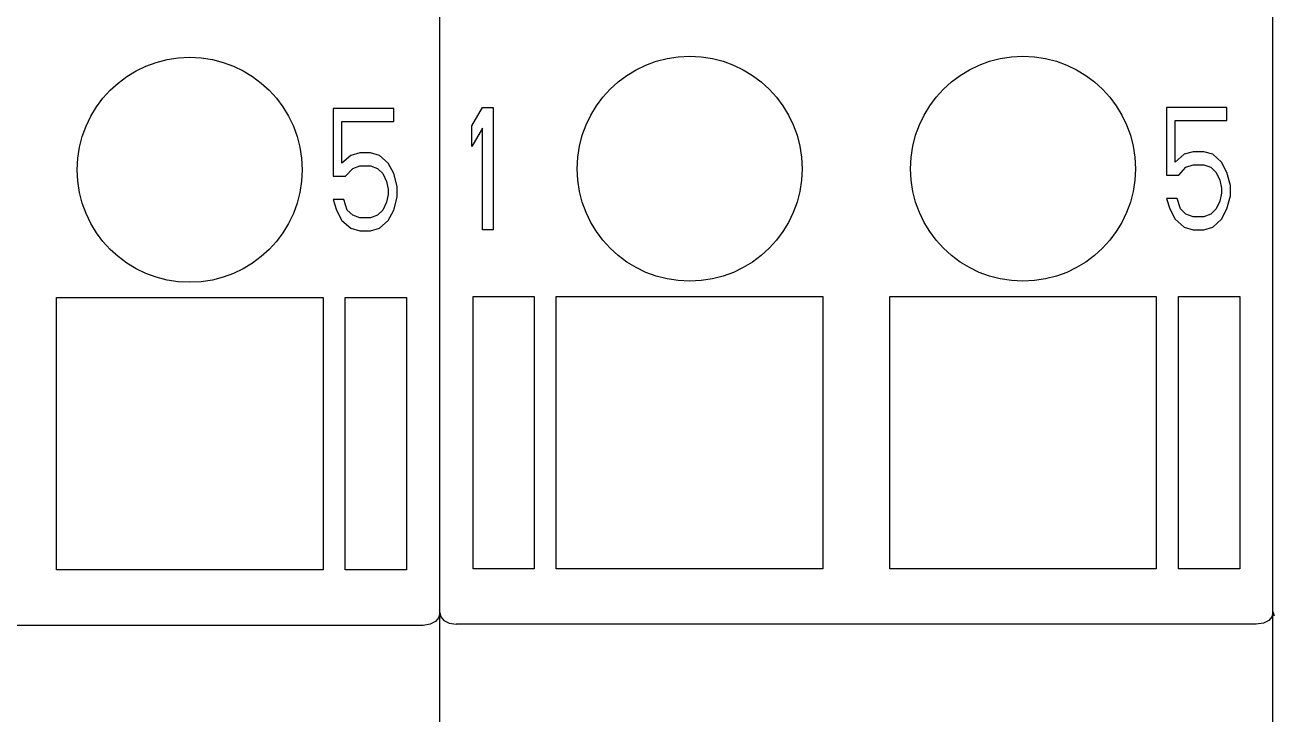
# Model space of a CAD drawing. Extents: x 10 to 656, y -396 to 292.
# Drawn here: x 290.376 to 294.928, y 98.918 to 101.429 of the extents above; entities that cross this region are included whole.
import ezdxf

# ---------------------------------------------------------------- set-up
doc = ezdxf.new("R2010")
doc.units = 0
doc.header["$LTSCALE"] = 5
doc.header["$MEASUREMENT"] = 0
doc.layers.get('0').update_dxf_attribs({"linetype": 'CONTINUOUS'})

msp = doc.modelspace()

# ---------------------------------------------------------------- linework, layer by layer
at = {"color": 7, "linetype": 'Continuous'}
for p, q in [((291.8873, 91.5929), (291.8873, 118.1125)), ((294.9239, 91.5964), (294.9239, 118.1161)), ((294.9239, 91.5929), (294.9239, 118.1125)), ((291.8874, 91.5889), (291.8874, 118.1086)), ((291.4989, 101.1243), (291.4989, 100.8779)), ((291.7197, 101.1243), (291.4989, 101.1243)), ((291.7197, 101.0769), (291.7197, 101.1243)), ((292.0049, 101.0619), (292.0439, 101.1282)), ((292.0439, 101.1282), (292.0828, 101.1282)), ((292.0828, 101.1282), (292.0828, 100.6829)), ((294.5354, 101.1282), (294.5354, 100.8818)), ((294.7562, 101.1282), (294.5354, 101.1282)), ((294.7562, 101.0808), (294.7562, 101.1282)), ((291.5313, 100.9253), (291.5313, 101.0769)), ((291.5313, 101.0769), (291.7197, 101.0769)), ((292.0049, 100.9861), (292.0049, 101.0619)), ((292.0439, 101.0524), (292.0049, 100.9861)), ((292.0439, 100.6829), (292.0439, 101.0524)), ((294.5679, 100.9292), (294.5679, 101.0808)), ((294.5679, 101.0808), (294.7562, 101.0808)), ((291.5638, 100.9537), (291.5313, 100.9253)), ((291.5963, 100.9632), (291.5638, 100.9537)), ((291.6353, 100.9632), (291.5963, 100.9632)), ((291.6677, 100.9537), (291.6353, 100.9632)), ((291.7002, 100.9253), (291.6677, 100.9537)), ((294.6003, 100.9577), (294.5679, 100.9292)), ((294.6328, 100.9671), (294.6003, 100.9577)), ((294.6718, 100.9671), (294.6328, 100.9671)), ((294.7043, 100.9577), (294.6718, 100.9671)), ((294.7367, 100.9292), (294.7043, 100.9577)), ((291.5703, 100.9063), (291.5963, 100.9158)), ((291.5963, 100.9158), (291.6353, 100.9158)), ((291.6353, 100.9158), (291.6612, 100.9063)), ((291.7197, 100.8874), (291.7002, 100.9253)), ((294.5808, 100.8818), (294.6068, 100.9103)), ((294.6068, 100.9103), (294.6328, 100.9197)), ((294.6328, 100.9197), (294.6718, 100.9197)), ((294.6718, 100.9197), (294.6978, 100.9103)), ((294.6978, 100.9103), (294.7172, 100.8913)), ((294.7562, 100.8913), (294.7367, 100.9292)), ((291.4989, 100.8779), (291.5443, 100.8779)), ((291.5443, 100.8779), (291.5703, 100.9063)), ((291.6612, 100.9063), (291.6807, 100.8874)), ((291.6807, 100.8874), (291.6937, 100.8589)), ((291.7327, 100.84), (291.7197, 100.8874)), ((294.5354, 100.8818), (294.5808, 100.8818)), ((294.7172, 100.8913), (294.7302, 100.8629)), ((294.7302, 100.8629), (294.7367, 100.8345)), ((294.7692, 100.8439), (294.7562, 100.8913)), ((291.6937, 100.8589), (291.7002, 100.8305)), ((291.7002, 100.8305), (291.7002, 100.8116)), ((291.7327, 100.8021), (291.7327, 100.84)), ((294.7367, 100.8155), (294.7302, 100.7871)), ((294.7367, 100.8345), (294.7367, 100.8155)), ((294.7692, 100.806), (294.7692, 100.8439)), ((291.4989, 100.7926), (291.5118, 100.7547)), ((291.5378, 100.7926), (291.4989, 100.7926)), ((291.5508, 100.7547), (291.5378, 100.7926)), ((291.6937, 100.7831), (291.6807, 100.7547)), ((291.7002, 100.8116), (291.6937, 100.7831)), ((291.7197, 100.7547), (291.7327, 100.8021)), ((294.5354, 100.7966), (294.5484, 100.7587)), ((294.5744, 100.7966), (294.5354, 100.7966)), ((294.5873, 100.7587), (294.5744, 100.7966)), ((294.7302, 100.7871), (294.7172, 100.7587)), ((294.7562, 100.7587), (294.7692, 100.806)), ((291.5118, 100.7547), (291.5313, 100.7168)), ((291.5703, 100.7358), (291.5508, 100.7547)), ((291.5963, 100.7263), (291.5703, 100.7358)), ((291.6353, 100.7263), (291.5963, 100.7263)), ((291.6612, 100.7358), (291.6353, 100.7263)), ((291.6807, 100.7547), (291.6612, 100.7358)), ((291.7002, 100.7168), (291.7197, 100.7547)), ((294.5484, 100.7587), (294.5679, 100.7208)), ((294.6068, 100.7397), (294.5873, 100.7587)), ((294.6328, 100.7302), (294.6068, 100.7397)), ((294.6718, 100.7302), (294.6328, 100.7302)), ((294.6978, 100.7397), (294.6718, 100.7302)), ((294.7172, 100.7587), (294.6978, 100.7397)), ((294.7367, 100.7208), (294.7562, 100.7587)), ((291.5313, 100.7168), (291.5638, 100.6884)), ((291.5638, 100.6884), (291.5963, 100.6789)), ((291.6353, 100.6789), (291.6677, 100.6884)), ((291.6677, 100.6884), (291.7002, 100.7168)), ((292.0828, 100.6829), (292.0439, 100.6829)), ((294.5679, 100.7208), (294.6003, 100.6923)), ((294.6003, 100.6923), (294.6328, 100.6829)), ((294.6328, 100.6829), (294.6718, 100.6829)), ((294.6718, 100.6829), (294.7043, 100.6923)), ((294.7043, 100.6923), (294.7367, 100.7208)), ((291.5963, 100.6789), (291.6353, 100.6789)), ((290.4906, 99.4436), (290.4906, 100.4355)), ((290.4906, 100.4355), (291.4623, 100.4355)), ((291.4623, 100.4355), (291.4623, 99.4436)), ((291.5432, 99.4436), (291.5432, 100.4355)), ((291.5432, 100.4355), (291.7659, 100.4355)), ((291.7659, 100.4355), (291.7659, 99.4436)), ((292.0088, 99.4475), (292.0088, 100.4395)), ((292.0088, 100.4395), (292.2315, 100.4395)), ((292.2315, 100.4395), (292.2315, 99.4475)), ((292.3124, 99.4475), (292.3124, 100.4395)), ((292.3124, 100.4395), (293.2841, 100.4395)), ((293.2841, 100.4395), (293.2841, 99.4475)), ((293.5271, 99.4475), (293.5271, 100.4395)), ((293.5271, 100.4395), (294.4988, 100.4395)), ((294.4988, 100.4395), (294.4988, 99.4475)), ((294.5798, 99.4475), (294.5798, 100.4395)), ((294.5798, 100.4395), (294.8025, 100.4395)), ((294.8025, 100.4395), (294.8025, 99.4475)), ((291.4623, 99.4436), (290.4906, 99.4436)), ((291.7659, 99.4436), (291.5432, 99.4436)), ((292.2315, 99.4475), (292.0088, 99.4475)), ((293.2841, 99.4475), (292.3124, 99.4475)), ((294.4988, 99.4475), (293.5271, 99.4475)), ((294.8025, 99.4475), (294.5798, 99.4475)), ((291.8836, 99.2689), (291.8719, 99.2553)), ((291.8874, 99.2837), (291.8836, 99.2689)), ((291.8873, 99.2876), (291.8911, 99.2728)), ((291.8911, 99.2728), (291.9028, 99.2592)), ((294.9201, 99.2728), (294.9084, 99.2592)), ((294.9239, 99.2876), (294.9201, 99.2728)), ((294.9239, 99.2912), (294.9276, 99.2764)), ((291.8267, 99.2411), (288.9115, 99.2411)), ((291.8524, 99.2452), (291.8267, 99.2411)), ((291.8719, 99.2553), (291.8524, 99.2452)), ((291.9028, 99.2592), (291.9223, 99.2491)), ((291.9223, 99.2491), (291.948, 99.2451)), ((294.8632, 99.2451), (291.948, 99.2451)), ((294.8889, 99.2491), (294.8632, 99.2451)), ((294.9084, 99.2592), (294.8889, 99.2491))]:
    msp.add_line(p, q, dxfattribs=at)
for centre in [(290.9764, 100.9012), (292.7983, 100.9051), (294.0129, 100.9051)]:
    msp.add_circle(centre, 0.4099, dxfattribs=at)

doc.saveas('drawing.dxf')
